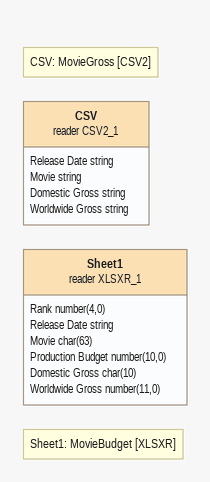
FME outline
Note: CSV: MovieGross [CSV2]
CSV (reader CSV2_1)
    attributes: Release Date string, Movie string, Domestic Gross string, Worldwide Gross string
Note: Sheet1: MovieBudget [XLSXR]
Sheet1 (reader XLSXR_1)
    attributes: Rank number(4,0), Release Date string, Movie char(63), Production Budget number(10,0), Domestic Gross char(10), Worldwide Gross number(11,0)
